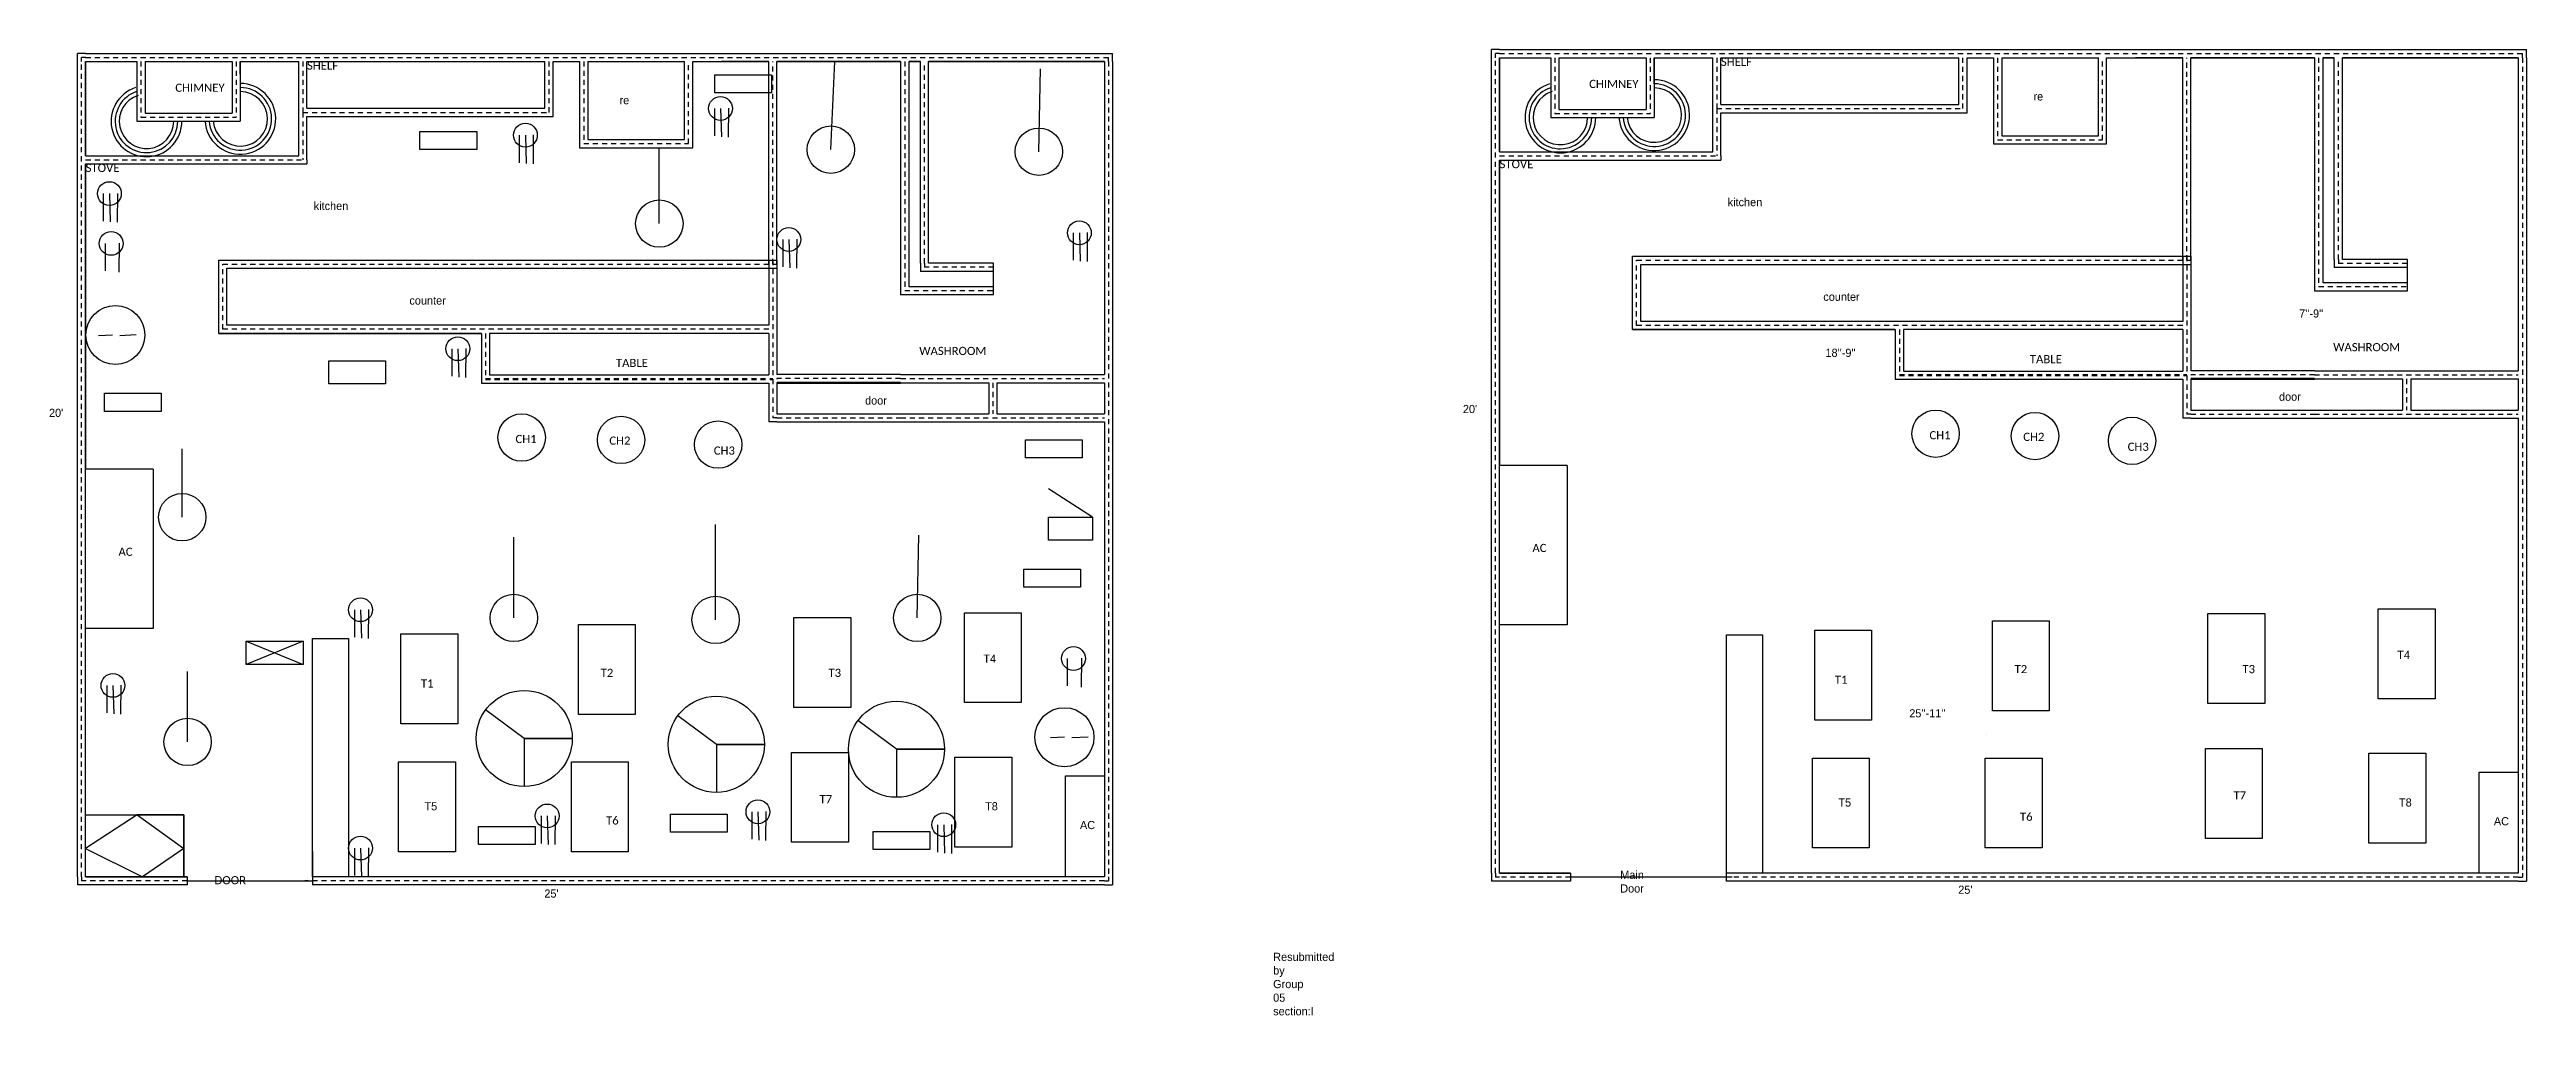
# Model space of a CAD drawing. Header units: inches. Extents: x 30.1 to 90.8, y 15.2 to 38.9.
import ezdxf

# ---------------------------------------------------------------- set-up
doc = ezdxf.new("R2010")
doc.units = ezdxf.units.IN
doc.header["$MEASUREMENT"] = 0
doc.linetypes.add('HIDDEN2', pattern=[0.1875, 0.125, -0.0625])
doc.layers.add('Layer1', color=7, linetype='HIDDEN2')
doc.layers.add('Layer2', color=7, linetype='Continuous', lineweight=211)

# ---------------------------------------------------------------- blocks, each defined once
blk = doc.blocks.new('A$C6F304F49')
for p, q in [((-4.938, 7.21), (-6.331, 6.641)), ((-6.331, 7.21), (-4.938, 6.641))]:
    blk.add_line(p, q)
blk.add_lwpolyline([(-6.331, 7.21), (-4.938, 7.21), (-4.938, 6.641), (-6.331, 6.641)], close=True)
blk = doc.blocks.new('A$C78830B8E')
for p, q in [((0.142, 0.704), (0.142, 0.03)), ((0.292, 0.704), (0.314, 0.007)), ((0.486, 0.71), (0.479, 0))]:
    blk.add_line(p, q)
blk.add_circle((0.292, 0.704), 0.292)
blk = doc.blocks.new('A$C38AE49F3')
blk.add_lwpolyline([(3.729, 6.236), (5.122, 6.236), (5.122, 5.794), (3.729, 5.794)], close=True)

msp = doc.modelspace()

# ---------------------------------------------------------------- linework, layer by layer
for p, q in [((30.742, 38.606), (30.742, 38.806)), ((30.942, 38.806), (30.742, 38.806)), ((30.742, 18.606), (30.742, 38.606)), ((30.842, 38.606), (30.842, 38.706)), ((30.942, 38.706), (30.842, 38.706)), ((30.942, 38.806), (55.942, 38.806)), ((30.942, 38.606), (30.942, 36.296)), ((30.942, 38.606), (30.942, 36.296)), ((30.942, 38.606), (32.199, 38.606)), ((30.942, 38.606), (32.199, 38.606)), ((30.942, 36.296), (30.942, 38.606)), ((32.199, 38.606), (32.199, 37.14)), ((32.399, 38.606), (32.399, 37.34)), ((32.399, 38.606), (33.202, 38.606)), ((32.399, 38.606), (34.538, 38.606)), ((34.538, 38.606), (34.538, 37.34)), ((34.739, 37.967), (34.738, 38.606)), ((34.738, 38.606), (34.738, 37.14)), ((34.738, 38.606), (36.173, 38.606)), ((36.173, 36.296), (36.173, 38.606)), ((36.373, 37.458), (36.373, 38.606)), ((36.373, 38.606), (42.214, 38.606)), ((42.214, 37.458), (42.214, 38.606)), ((42.414, 37.258), (42.414, 38.606)), ((42.414, 38.606), (43.064, 38.606)), ((43.064, 38.606), (43.064, 36.491)), ((43.264, 38.606), (43.264, 36.691)), ((43.264, 38.606), (45.639, 38.606)), ((45.639, 36.691), (45.639, 38.606)), ((45.839, 36.491), (45.839, 38.606)), ((45.839, 38.606), (47.706, 38.606)), ((46.547, 38.606), (47.706, 38.606)), ((47.706, 38.606), (46.547, 38.606)), ((47.197, 38.606), (47.706, 38.606)), ((47.706, 33.637), (47.706, 38.606)), ((47.906, 33.637), (47.906, 38.606)), ((47.906, 38.606), (48.732, 38.606)), ((47.906, 38.606), (47.965, 38.606)), ((47.906, 38.606), (50.942, 38.606)), ((50.942, 38.606), (47.906, 38.606)), ((49.229, 36.444), (49.323, 38.606)), ((49.323, 38.606), (49.972, 38.606)), ((50.942, 38.606), (50.942, 32.891)), ((51.142, 38.606), (51.142, 33.091)), ((51.142, 38.606), (51.426, 38.606)), ((51.426, 38.606), (51.142, 38.606)), ((51.426, 38.606), (51.142, 38.606)), ((51.426, 33.658), (51.426, 38.606)), ((55.942, 38.606), (51.626, 38.606)), ((55.942, 38.606), (51.626, 38.606)), ((51.626, 33.658), (51.626, 38.606)), ((51.626, 38.606), (55.942, 38.606)), ((54.333, 36.394), (54.371, 38.426)), ((55.942, 38.806), (56.142, 38.806)), ((55.942, 38.706), (56.042, 38.706)), ((55.942, 38.606), (55.942, 38.606)), ((55.942, 38.606), (55.942, 30.926)), ((56.042, 38.606), (56.042, 38.706)), ((56.142, 38.606), (56.142, 38.806)), ((56.142, 38.606), (56.142, 18.606)), ((65.438, 38.699), (65.438, 38.899)), ((65.638, 38.899), (65.438, 38.899)), ((65.438, 18.699), (65.438, 38.699)), ((65.538, 38.699), (65.538, 38.799)), ((65.638, 38.799), (65.538, 38.799)), ((65.638, 38.899), (90.638, 38.899)), ((65.638, 38.699), (66.895, 38.699)), ((65.638, 36.389), (65.638, 38.699)), ((65.638, 38.699), (65.638, 36.389)), ((65.638, 38.699), (65.638, 36.389)), ((65.638, 38.699), (66.895, 38.699)), ((66.895, 38.699), (66.895, 37.233)), ((67.095, 38.699), (69.234, 38.699)), ((67.095, 38.699), (67.095, 37.433)), ((67.095, 38.699), (67.899, 38.699)), ((69.234, 38.699), (69.234, 37.433)), ((69.434, 38.699), (70.869, 38.699)), ((69.435, 38.06), (69.434, 38.699)), ((69.434, 38.699), (69.434, 37.233)), ((70.869, 36.389), (70.869, 38.699)), ((71.069, 38.699), (76.91, 38.699)), ((71.069, 37.551), (71.069, 38.699)), ((76.91, 37.551), (76.91, 38.699)), ((77.11, 38.699), (77.76, 38.699)), ((77.11, 37.351), (77.11, 38.699)), ((77.76, 38.699), (77.76, 36.584)), ((77.96, 38.699), (80.335, 38.699)), ((77.96, 38.699), (77.96, 36.784)), ((80.335, 36.784), (80.335, 38.699)), ((80.535, 38.699), (82.402, 38.699)), ((80.535, 36.584), (80.535, 38.699)), ((82.402, 38.699), (81.244, 38.699)), ((81.244, 38.699), (82.402, 38.699)), ((81.893, 38.699), (82.402, 38.699)), ((82.402, 33.73), (82.402, 38.699)), ((82.602, 38.699), (85.638, 38.699)), ((85.638, 38.699), (82.602, 38.699)), ((82.602, 38.699), (82.661, 38.699)), ((82.602, 38.699), (83.428, 38.699)), ((82.602, 33.73), (82.602, 38.699)), ((84.019, 38.699), (84.668, 38.699)), ((85.638, 38.699), (85.638, 32.984)), ((85.838, 38.699), (86.122, 38.699)), ((86.122, 38.699), (85.838, 38.699)), ((86.122, 38.699), (85.838, 38.699)), ((85.838, 38.699), (85.838, 33.184)), ((86.122, 33.751), (86.122, 38.699)), ((86.322, 38.699), (90.638, 38.699)), ((90.638, 38.699), (86.322, 38.699)), ((90.638, 38.699), (86.322, 38.699)), ((86.322, 33.751), (86.322, 38.699)), ((90.638, 38.899), (90.838, 38.899)), ((90.638, 38.799), (90.738, 38.799)), ((90.638, 38.699), (90.638, 31.019)), ((90.638, 38.699), (90.638, 38.699)), ((90.738, 38.699), (90.738, 38.799)), ((90.838, 38.699), (90.838, 38.899)), ((90.838, 38.699), (90.838, 18.699)), ((32.199, 37.14), (34.738, 37.14)), ((32.399, 37.34), (34.538, 37.34)), ((36.373, 37.458), (42.214, 37.458)), ((36.373, 37.258), (42.414, 37.258)), ((36.373, 36.196), (36.373, 37.258)), ((46.371, 37.455), (46.371, 36.78)), ((46.52, 37.455), (46.543, 36.758)), ((46.715, 37.46), (46.707, 36.75)), ((66.895, 37.233), (69.434, 37.233)), ((67.095, 37.433), (69.234, 37.433)), ((71.069, 37.551), (76.91, 37.551)), ((71.069, 36.289), (71.069, 37.351)), ((71.069, 37.351), (77.11, 37.351)), ((41.584, 36.799), (41.584, 36.124)), ((41.733, 36.799), (41.756, 36.102)), ((41.928, 36.804), (41.921, 36.094)), ((43.064, 36.491), (45.839, 36.491)), ((43.264, 36.691), (45.639, 36.691)), ((45.02, 34.629), (45.02, 36.491)), ((77.76, 36.584), (80.535, 36.584)), ((77.96, 36.784), (80.335, 36.784)), ((30.942, 36.296), (36.173, 36.296)), ((30.942, 18.606), (30.942, 36.096)), ((30.942, 36.096), (36.273, 36.096)), ((30.942, 36.096), (30.942, 28.606)), ((36.273, 36.096), (36.373, 36.096)), ((36.373, 36.196), (36.373, 36.096)), ((65.638, 36.389), (70.869, 36.389)), ((65.638, 18.699), (65.638, 36.189)), ((65.638, 36.189), (65.638, 28.699)), ((65.638, 36.189), (70.969, 36.189)), ((70.969, 36.189), (71.069, 36.189)), ((71.069, 36.289), (71.069, 36.189)), ((31.376, 35.366), (31.376, 34.692)), ((31.525, 35.366), (31.548, 34.67)), ((31.72, 35.372), (31.712, 34.662)), ((31.418, 34.144), (31.418, 33.469)), ((31.762, 34.149), (31.755, 33.439)), ((48.048, 34.241), (48.048, 33.567)), ((48.197, 34.241), (48.22, 33.544)), ((48.392, 34.247), (48.384, 33.537)), ((55.178, 34.405), (55.178, 33.73)), ((55.327, 34.405), (55.35, 33.708)), ((55.522, 34.411), (55.515, 33.701)), ((34.207, 31.937), (34.207, 33.737)), ((34.207, 33.737), (47.906, 33.737)), ((34.207, 33.737), (47.906, 33.737)), ((34.407, 32.137), (34.407, 33.537)), ((34.407, 33.537), (47.906, 33.537)), ((47.706, 33.737), (47.706, 32.137)), ((47.906, 33.737), (47.906, 31.937)), ((47.906, 33.537), (47.906, 33.537)), ((51.426, 33.658), (51.426, 33.458)), ((51.626, 33.458), (51.426, 33.458)), ((51.526, 33.658), (51.526, 33.558)), ((51.626, 33.558), (51.526, 33.558)), ((53.22, 33.658), (51.626, 33.658)), ((53.22, 33.458), (51.626, 33.458)), ((53.22, 32.891), (53.22, 33.658)), ((68.903, 32.03), (68.903, 33.83)), ((68.903, 33.83), (82.602, 33.83)), ((68.903, 33.83), (82.602, 33.83)), ((69.103, 32.23), (69.103, 33.63)), ((69.103, 33.63), (82.602, 33.63)), ((82.402, 33.83), (82.402, 32.23)), ((82.602, 33.83), (82.602, 32.03)), ((82.602, 33.63), (82.602, 33.63)), ((86.122, 33.751), (86.122, 33.551)), ((86.322, 33.551), (86.122, 33.551)), ((86.222, 33.751), (86.222, 33.651)), ((86.322, 33.651), (86.222, 33.651)), ((87.916, 33.751), (86.322, 33.751)), ((87.916, 33.551), (86.322, 33.551)), ((87.916, 32.984), (87.916, 33.751)), ((50.942, 32.891), (53.22, 32.891)), ((51.142, 33.091), (53.22, 33.091)), ((85.638, 32.984), (87.916, 32.984)), ((85.838, 33.184), (87.916, 33.184)), ((82.402, 32.23), (69.103, 32.23)), ((31.6, 31.897), (31.26, 31.88)), ((31.784, 31.888), (32.185, 31.906)), ((34.207, 31.937), (40.654, 31.937)), ((40.654, 31.937), (34.207, 31.937)), ((47.706, 32.137), (34.407, 32.137)), ((40.654, 31.937), (40.654, 30.717)), ((40.854, 31.937), (40.854, 30.917)), ((47.706, 31.937), (40.854, 31.937)), ((47.706, 31.937), (47.706, 30.917)), ((47.906, 31.937), (47.906, 30.926)), ((47.906, 31.937), (47.906, 30.926)), ((75.35, 32.03), (68.903, 32.03)), ((68.903, 32.03), (75.35, 32.03)), ((75.35, 32.03), (75.35, 30.811)), ((82.402, 32.03), (75.55, 32.03)), ((75.55, 32.03), (75.55, 31.011)), ((82.402, 32.03), (82.402, 31.011)), ((82.602, 32.03), (82.602, 31.019)), ((82.602, 32.03), (82.602, 31.019)), ((39.927, 31.561), (39.927, 30.887)), ((40.076, 31.561), (40.099, 30.864)), ((40.271, 31.567), (40.263, 30.857)), ((75.55, 31.011), (82.402, 31.011)), ((85.638, 31.019), (82.602, 31.019)), ((85.638, 31.019), (90.638, 31.019)), ((85.638, 31.019), (88.388, 31.019)), ((40.654, 30.717), (47.706, 30.717)), ((40.854, 30.917), (47.706, 30.917)), ((47.706, 30.717), (47.706, 29.763)), ((50.942, 30.926), (47.906, 30.926)), ((47.906, 30.826), (47.906, 30.817)), ((47.906, 30.826), (47.906, 30.817)), ((50.942, 30.726), (47.906, 30.726)), ((50.942, 30.726), (47.906, 30.726)), ((47.906, 30.726), (47.906, 29.963)), ((47.906, 30.726), (47.906, 29.963)), ((50.942, 30.926), (53.692, 30.926)), ((50.942, 30.926), (55.942, 30.926)), ((50.942, 30.726), (53.102, 30.726)), ((50.942, 30.726), (53.102, 30.726)), ((53.102, 30.726), (53.102, 29.963)), ((53.302, 30.726), (53.302, 29.963)), ((53.302, 30.726), (53.692, 30.726)), ((53.302, 30.726), (55.942, 30.726)), ((55.942, 30.726), (55.942, 29.963)), ((75.35, 30.811), (82.402, 30.811)), ((82.402, 30.811), (82.402, 29.856)), ((82.602, 30.919), (82.602, 30.911)), ((82.602, 30.919), (82.602, 30.911)), ((85.638, 30.819), (82.602, 30.819)), ((85.638, 30.819), (82.602, 30.819)), ((82.602, 30.819), (82.602, 30.056)), ((82.602, 30.819), (82.602, 30.056)), ((85.638, 30.819), (87.798, 30.819)), ((85.638, 30.819), (87.798, 30.819)), ((87.798, 30.819), (87.798, 30.056)), ((87.998, 30.819), (90.638, 30.819)), ((87.998, 30.819), (88.388, 30.819)), ((87.998, 30.819), (87.998, 30.056)), ((90.638, 30.819), (90.638, 30.056)), ((47.906, 29.963), (50.942, 29.963)), ((50.942, 29.963), (53.102, 29.963)), ((53.302, 29.963), (55.942, 29.963)), ((82.602, 29.856), (82.402, 29.856)), ((82.602, 30.056), (85.638, 30.056)), ((82.602, 29.856), (85.638, 29.856)), ((85.638, 30.056), (87.798, 30.056)), ((85.638, 29.856), (90.638, 29.856)), ((85.638, 29.856), (90.638, 29.856)), ((85.638, 29.856), (90.638, 29.856)), ((87.998, 30.056), (90.638, 30.056)), ((90.638, 29.856), (90.638, 18.699)), ((47.906, 29.763), (47.706, 29.763)), ((47.906, 29.763), (50.942, 29.763)), ((50.942, 29.763), (55.942, 29.763)), ((50.942, 29.763), (55.942, 29.763)), ((50.942, 29.763), (55.942, 29.763)), ((55.942, 29.763), (55.942, 18.606)), ((32.6, 28.606), (30.942, 28.606)), ((32.6, 28.606), (32.6, 24.694)), ((33.312, 27.428), (33.312, 29.107)), ((67.296, 28.699), (65.638, 28.699)), ((67.296, 28.699), (67.296, 24.787)), ((55.65, 27.431), (54.574, 28.127)), ((54.574, 27.431), (55.65, 27.431)), ((41.45, 24.956), (41.45, 26.938)), ((46.4, 24.909), (46.4, 27.249)), ((51.35, 24.956), (51.388, 26.989)), ((37.537, 25.157), (37.537, 24.482)), ((37.687, 25.157), (37.709, 24.46)), ((37.881, 25.162), (37.874, 24.452)), ((48.324, 24.969), (49.718, 24.969)), ((48.324, 22.763), (48.324, 24.969)), ((49.718, 24.969), (49.718, 22.763)), ((52.507, 25.085), (53.901, 25.085)), ((52.507, 22.879), (52.507, 25.085)), ((53.901, 25.085), (53.901, 22.879)), ((83.02, 25.062), (84.414, 25.062)), ((83.02, 22.856), (83.02, 25.062)), ((84.414, 25.062), (84.414, 22.856)), ((87.203, 25.178), (88.598, 25.178)), ((87.203, 22.972), (87.203, 25.178)), ((88.598, 25.178), (88.598, 22.972)), ((32.6, 24.694), (30.942, 24.694)), ((36.509, 18.606), (36.509, 24.452)), ((36.509, 24.452), (37.395, 24.452)), ((37.395, 24.452), (37.395, 18.606)), ((38.679, 24.563), (40.073, 24.563)), ((38.679, 22.356), (38.679, 24.563)), ((40.073, 24.563), (40.073, 22.356)), ((43.037, 24.795), (44.431, 24.795)), ((43.037, 22.588), (43.037, 24.795)), ((44.431, 24.795), (44.431, 22.588)), ((67.296, 24.787), (65.638, 24.787)), ((71.206, 18.699), (71.206, 24.545)), ((71.206, 24.545), (72.091, 24.545)), ((72.091, 24.545), (72.091, 18.699)), ((73.375, 24.656), (74.769, 24.656)), ((73.375, 22.449), (73.375, 24.656)), ((74.769, 24.656), (74.769, 22.449)), ((77.733, 24.888), (79.127, 24.888)), ((77.733, 22.681), (77.733, 24.888)), ((79.127, 24.888), (79.127, 22.681)), ((55.032, 23.961), (55.032, 23.287)), ((55.376, 23.967), (55.369, 23.257)), ((31.464, 23.301), (31.464, 22.626)), ((31.613, 23.301), (31.636, 22.604)), ((31.808, 23.306), (31.8, 22.596)), ((33.445, 21.915), (33.445, 23.64)), ((41.705, 21.999), (40.758, 22.703)), ((44.431, 22.588), (43.037, 22.588)), ((46.419, 21.855), (45.472, 22.558)), ((49.718, 22.763), (48.324, 22.763)), ((53.901, 22.879), (52.507, 22.879)), ((79.127, 22.681), (77.733, 22.681)), ((84.414, 22.856), (83.02, 22.856)), ((88.598, 22.972), (87.203, 22.972)), ((40.073, 22.356), (38.679, 22.356)), ((41.705, 21.999), (41.705, 20.819)), ((41.705, 21.999), (41.705, 21.999)), ((41.705, 21.999), (42.884, 21.999)), ((42.884, 21.999), (41.705, 21.999)), ((41.705, 21.999), (41.705, 21.999)), ((42.884, 21.999), (42.884, 21.999)), ((50.84, 21.735), (49.893, 22.439)), ((54.962, 22.031), (54.621, 22.013)), ((55.145, 22.022), (55.547, 22.039)), ((74.769, 22.449), (73.375, 22.449)), ((77.58, 22.092), (77.58, 22.092)), ((38.621, 21.427), (40.015, 21.427)), ((38.621, 19.221), (38.621, 21.427)), ((40.015, 21.427), (40.015, 19.221)), ((42.862, 21.427), (44.257, 21.427)), ((42.862, 19.221), (42.862, 21.427)), ((44.257, 21.427), (44.257, 19.221)), ((46.419, 21.855), (46.419, 20.675)), ((46.419, 21.855), (46.419, 21.855)), ((46.419, 21.855), (47.598, 21.855)), ((47.598, 21.855), (46.419, 21.855)), ((46.419, 21.855), (46.419, 21.855)), ((47.598, 21.855), (47.598, 21.855)), ((48.266, 21.659), (49.66, 21.659)), ((48.266, 19.453), (48.266, 21.659)), ((49.66, 21.659), (49.66, 19.453)), ((50.84, 21.735), (50.84, 20.556)), ((50.84, 21.735), (50.84, 21.735)), ((50.84, 21.735), (52.019, 21.735)), ((52.019, 21.735), (50.84, 21.735)), ((50.84, 21.735), (50.84, 21.735)), ((52.019, 21.735), (52.019, 21.735)), ((52.275, 21.543), (53.669, 21.543)), ((52.275, 19.337), (52.275, 21.543)), ((53.669, 21.543), (53.669, 19.337)), ((73.317, 21.52), (74.711, 21.52)), ((73.317, 19.314), (73.317, 21.52)), ((74.711, 21.52), (74.711, 19.314)), ((77.558, 21.52), (78.953, 21.52)), ((77.558, 19.314), (77.558, 21.52)), ((78.953, 21.52), (78.953, 19.314)), ((82.962, 21.752), (84.356, 21.752)), ((82.962, 19.546), (82.962, 21.752)), ((84.356, 21.752), (84.356, 19.546)), ((86.971, 21.636), (88.365, 21.636)), ((86.971, 19.43), (86.971, 21.636)), ((88.365, 21.636), (88.365, 19.43)), ((32.208, 20.124), (30.942, 19.302)), ((33.348, 20.124), (32.208, 20.124)), ((33.348, 20.124), (32.208, 20.124)), ((32.208, 20.124), (33.348, 19.302)), ((33.348, 18.606), (33.348, 20.124)), ((47.291, 20.201), (47.291, 19.527)), ((47.44, 20.201), (47.463, 19.505)), ((47.635, 20.207), (47.628, 19.497)), ((49.66, 19.453), (48.266, 19.453)), ((51.849, 19.885), (51.849, 19.211)), ((51.999, 19.885), (52.021, 19.189)), ((52.193, 19.891), (52.186, 19.181)), ((84.356, 19.546), (82.962, 19.546)), ((30.942, 19.302), (32.335, 18.606)), ((33.348, 19.302), (32.335, 18.606)), ((33.348, 18.606), (33.348, 19.302)), ((36.508, 19.223), (36.508, 18.406)), ((37.537, 19.311), (37.537, 18.636)), ((37.687, 19.311), (37.709, 18.614)), ((37.881, 19.316), (37.874, 18.606)), ((40.015, 19.221), (38.621, 19.221)), ((44.257, 19.221), (42.862, 19.221)), ((53.669, 19.337), (52.275, 19.337)), ((74.711, 19.314), (73.317, 19.314)), ((78.953, 19.314), (77.558, 19.314)), ((88.365, 19.43), (86.971, 19.43)), ((30.742, 18.606), (30.742, 18.406)), ((30.942, 18.406), (30.742, 18.406)), ((30.842, 18.606), (30.841, 18.506)), ((30.942, 18.606), (33.433, 18.606)), ((33.433, 18.606), (30.942, 18.606)), ((33.431, 18.406), (30.942, 18.406)), ((32.335, 18.606), (33.348, 18.606)), ((33.348, 18.606), (32.335, 18.606)), ((32.335, 18.606), (33.348, 18.606)), ((33.433, 18.606), (33.348, 18.606)), ((33.427, 18.511), (36.497, 18.511)), ((33.433, 18.606), (33.431, 18.406)), ((55.942, 18.406), (36.508, 18.406)), ((55.942, 18.606), (36.509, 18.606)), ((36.509, 18.606), (36.509, 18.606)), ((55.942, 18.506), (56.042, 18.506)), ((55.942, 18.406), (56.142, 18.406)), ((56.042, 18.606), (56.042, 18.506)), ((56.142, 18.606), (56.142, 18.406)), ((65.438, 18.699), (65.438, 18.499)), ((65.638, 18.499), (65.438, 18.499)), ((65.538, 18.699), (65.537, 18.599)), ((65.638, 18.699), (67.383, 18.699)), ((67.383, 18.699), (65.638, 18.699)), ((67.383, 18.499), (65.638, 18.499)), ((67.031, 18.699), (67.383, 18.699)), ((67.383, 18.699), (67.031, 18.699)), ((67.031, 18.699), (67.383, 18.699)), ((67.363, 18.602), (71.343, 18.602)), ((67.383, 18.699), (67.383, 18.499)), ((71.201, 18.75), (71.201, 18.499)), ((90.638, 18.699), (71.201, 18.699)), ((71.206, 18.699), (71.201, 18.699)), ((71.201, 18.699), (71.206, 18.699)), ((90.638, 18.499), (71.201, 18.499)), ((71.206, 18.699), (71.206, 18.699)), ((90.638, 18.599), (90.738, 18.599)), ((90.638, 18.499), (90.838, 18.499)), ((90.738, 18.699), (90.738, 18.599)), ((90.838, 18.699), (90.838, 18.499))]:
    msp.add_line(p, q)
for points in [[(46.382, 38.277), (47.775, 38.277), (47.775, 37.834), (46.382, 37.834)], [(36.908, 31.267), (38.301, 31.267), (38.301, 30.697), (36.908, 30.697)], [(31.402, 30.467), (32.795, 30.467), (32.795, 30.024), (31.402, 30.024)], [(54.004, 29.328), (55.397, 29.328), (55.397, 28.886), (54.004, 28.886)], [(54.574, 27.431), (55.65, 27.431), (55.65, 26.862), (54.574, 26.862)], [(53.966, 26.155), (55.358, 26.155), (55.358, 25.712), (53.966, 25.712)], [(55.942, 18.606), (54.985, 18.606), (54.985, 21.083), (55.942, 21.083)], [(90.638, 18.699), (89.681, 18.699), (89.681, 21.176), (90.638, 21.176)], [(30.942, 20.124), (33.348, 20.124), (33.348, 18.606), (30.942, 18.606)], [(45.291, 20.142), (46.683, 20.142), (46.683, 19.699), (45.291, 19.699)], [(40.583, 19.838), (41.976, 19.838), (41.976, 19.395), (40.583, 19.395)], [(50.269, 19.715), (51.661, 19.715), (51.661, 19.272), (50.269, 19.272)]]:
    msp.add_lwpolyline(points, close=True)
for centre, radius in [((46.52, 37.455), 0.292), ((41.733, 36.799), 0.292), ((49.229, 36.444), 0.581), ((54.333, 36.394), 0.581), ((31.525, 35.366), 0.292), ((45.02, 34.629), 0.581), ((55.327, 34.405), 0.292), ((31.567, 34.144), 0.292), ((48.197, 34.241), 0.292), ((31.673, 31.897), 0.724), ((40.076, 31.561), 0.292), ((41.642, 29.382), 0.581), ((44.082, 29.324), 0.581), ((46.464, 29.208), 0.581), ((76.338, 29.475), 0.581), ((78.778, 29.417), 0.581), ((81.161, 29.301), 0.581), ((33.312, 27.428), 0.581), ((41.45, 24.956), 0.581), ((51.35, 24.956), 0.581), ((37.687, 25.157), 0.292), ((46.4, 24.909), 0.581), ((55.182, 23.961), 0.292), ((31.613, 23.301), 0.292), ((41.705, 21.999), 1.179), ((33.445, 21.915), 0.581), ((46.419, 21.855), 1.179), ((50.84, 21.735), 1.179), ((54.962, 22.031), 0.724), ((47.44, 20.201), 0.292), ((51.999, 19.885), 0.292), ((37.687, 19.311), 0.292)]:
    msp.add_circle(centre, radius)
for centre, radius, start, end in [((32.435, 37.14), 0.868, 107.92022, 0), ((32.435, 37.14), 0.768, 107.92022, 0), ((32.435, 37.14), 0.668, 107.92022, 0), ((34.738, 37.199), 0.868, 183.93089, 90), ((34.738, 37.199), 0.868, 183.93089, 90), ((34.738, 37.199), 0.768, 184.44395, 90), ((34.738, 37.199), 0.668, 185.11125, 90), ((67.131, 37.233), 0.868, 107.92022, 0), ((67.131, 37.233), 0.768, 107.92022, 0), ((67.131, 37.233), 0.668, 107.92022, 0), ((69.434, 37.292), 0.868, 183.93089, 90), ((69.434, 37.292), 0.868, 183.93089, 90), ((69.434, 37.292), 0.768, 184.44395, 90), ((69.434, 37.292), 0.668, 185.11125, 90)]:
    msp.add_arc(centre, radius, start, end)
at = {"layer": 'Layer1'}
for p, q in [((30.842, 18.606), (30.842, 38.606)), ((30.942, 38.706), (55.942, 38.706)), ((32.299, 38.606), (32.299, 37.24)), ((34.638, 38.606), (34.638, 37.24)), ((36.273, 38.606), (36.273, 37.358)), ((42.314, 37.358), (42.314, 38.606)), ((43.164, 38.606), (43.164, 36.591)), ((45.739, 36.591), (45.739, 38.606)), ((47.806, 33.637), (47.806, 38.606)), ((51.042, 38.606), (51.042, 32.991)), ((51.526, 33.658), (51.526, 38.606)), ((56.042, 38.606), (56.042, 18.606)), ((65.538, 18.699), (65.538, 38.699)), ((65.638, 38.799), (90.638, 38.799)), ((66.995, 38.699), (66.995, 37.333)), ((69.334, 38.699), (69.334, 37.333)), ((70.969, 38.699), (70.969, 37.451)), ((77.01, 37.451), (77.01, 38.699)), ((77.86, 38.699), (77.86, 36.684)), ((80.435, 36.684), (80.435, 38.699)), ((82.502, 33.73), (82.502, 38.699)), ((85.738, 38.699), (85.738, 33.084)), ((86.222, 33.751), (86.222, 38.699)), ((90.738, 38.699), (90.738, 18.699)), ((32.299, 37.24), (34.638, 37.24)), ((36.273, 37.358), (42.314, 37.358)), ((36.273, 37.358), (36.273, 36.196)), ((66.995, 37.333), (69.334, 37.333)), ((70.969, 37.451), (77.01, 37.451)), ((70.969, 37.451), (70.969, 36.289)), ((43.164, 36.591), (45.739, 36.591)), ((77.86, 36.684), (80.435, 36.684)), ((30.942, 36.196), (36.273, 36.196)), ((65.638, 36.289), (70.969, 36.289)), ((34.307, 33.637), (47.906, 33.637)), ((34.307, 33.637), (47.906, 33.637)), ((34.307, 32.037), (34.307, 33.637)), ((47.806, 33.737), (47.806, 31.937)), ((53.22, 33.558), (51.626, 33.558)), ((69.003, 32.13), (69.003, 33.73)), ((69.003, 33.73), (82.602, 33.73)), ((69.003, 33.73), (82.602, 33.73)), ((82.502, 33.83), (82.502, 32.03)), ((87.916, 33.651), (86.322, 33.651)), ((51.042, 32.991), (53.22, 32.991)), ((85.738, 33.084), (87.916, 33.084)), ((47.706, 32.037), (34.307, 32.037)), ((40.754, 31.937), (40.754, 30.817)), ((47.806, 31.937), (47.806, 29.863)), ((82.402, 32.13), (69.003, 32.13)), ((75.45, 32.03), (75.45, 30.911)), ((82.502, 32.03), (82.502, 29.956)), ((50.942, 30.826), (47.906, 30.826)), ((50.942, 30.826), (55.942, 30.826)), ((50.942, 30.826), (53.692, 30.826)), ((53.202, 30.726), (53.202, 29.963)), ((85.638, 30.919), (82.602, 30.919)), ((85.638, 30.919), (90.638, 30.919)), ((85.638, 30.919), (88.388, 30.919)), ((87.898, 30.819), (87.898, 30.056)), ((47.906, 29.863), (47.806, 29.863)), ((47.906, 29.863), (50.942, 29.863)), ((50.942, 29.863), (55.942, 29.863)), ((82.602, 29.956), (82.502, 29.956)), ((82.602, 29.956), (85.638, 29.956)), ((85.638, 29.956), (90.638, 29.956)), ((30.942, 18.506), (30.841, 18.506)), ((33.432, 18.506), (30.942, 18.506)), ((49.681, 18.508), (36.323, 18.508)), ((55.938, 18.508), (49.681, 18.508)), ((65.638, 18.599), (65.537, 18.599)), ((67.383, 18.599), (65.638, 18.599)), ((68.541, 18.599), (68.358, 18.599)), ((90.638, 18.599), (71.201, 18.599))]:
    msp.add_line(p, q, dxfattribs=at)
at = {"layer": 'Layer1', "lineweight": 60}
for p, q in [((40.754, 30.817), (47.806, 30.817)), ((75.45, 30.911), (82.502, 30.911))]:
    msp.add_line(p, q, dxfattribs=at)
at = {"layer": 'Layer2'}
for p, q in [((50.942, 30.726), (47.906, 30.726)), ((85.638, 30.819), (82.602, 30.819))]:
    msp.add_line(p, q, dxfattribs=at)

# ---------------------------------------------------------------- block references
for name, p in [('A$C38AE49F3', (35.417, 30.653)), ('A$C6F304F49', (41.216, 17.176)), ('A$C78830B8E', (41.976, 19.395))]:
    msp.add_blockref(name, p)

# ---------------------------------------------------------------- texts
at = {"char_height": 0.2, "attachment_point": 1}
for s, insert in [('{\\fCalibri|b0|i0|c0|p34;SHELF}', (36.373, 38.606)), ('{\\fCalibri|b0|i0|c0|p34;SHELF}', (71.069, 38.699)), ('{\\fCalibri|b0|i0|c0|p34;CHIMNEY}', (33.142, 38.063)), ('{\\fCalibri|b0|i0|c0|p34;CHIMNEY}', (67.838, 38.156)), ('{\\fCalibri|b0|i0|c0|p34;STOVE}', (30.942, 36.096)), ('{\\fCalibri|b0|i0|c0|p34;STOVE}', (65.638, 36.189)), ("7''-9''", (85.26, 32.525)), ('{\\fCalibri|b0|i0|c0|p34;WASHROOM}', (51.398, 31.606)), ('{\\fCalibri|b0|i0|c0|p34;WASHROOM}', (86.094, 31.699)), ('door', (50.069, 30.39)), ('door', (84.765, 30.484)), ("20'", (30.043, 30.088)), ("20'", (64.739, 30.182)), ('{\\fCalibri|b0|i0|c0|p34;CH1}', (41.491, 29.446)), ('{\\fCalibri|b0|i0|c0|p34;CH1}', (76.187, 29.539)), ('{\\fCalibri|b0|i0|c0|p34;CH3}', (81.052, 29.255)), ('{\\fCalibri|b0|i0|c0|p34;CH3}', (46.356, 29.162)), ('{\\fCalibri|b0|i0|c0|p34;AC}', (66.444, 26.773)), ('{\\fCalibri|b0|i0|c0|p34;AC}', (31.748, 26.68)), ('{\\fCalibri|b0|i0|c0|p34;T2}', (43.58, 23.709)), ('{\\fCalibri|b0|i0|c0|p34;T3}', (49.171, 23.709)), ('T4', (52.971, 24.058)), ('{\\fCalibri|b0|i0|c0|p34;T2}', (78.277, 23.802)), ('{\\fCalibri|b0|i0|c0|p34;T3}', (83.867, 23.802)), ('T4', (87.667, 24.151)), ('{\\fCalibri|b0|i0|c0|p34;T1}', (39.169, 23.448)), ('{\\fCalibri|b0|i0|c0|p34;T1}', (73.865, 23.541)), ('{\\fCalibri|b0|i0|c0|p34;T7}', (83.649, 20.705)), ('T5', (39.257, 20.437)), ('{\\fCalibri|b0|i0|c0|p34;T6}', (43.712, 20.088)), ('{\\fCalibri|b0|i0|c0|p34;T7}', (48.952, 20.612)), ('T8', (53.014, 20.437)), ('T5', (73.953, 20.53)), ('{\\fCalibri|b0|i0|c0|p34;T6}', (78.408, 20.181)), ('T8', (87.71, 20.53)), ('{\\fCalibri|b0|i0|c0|p34;DOOR}', (34.104, 18.623)), ("25'", (42.199, 18.296)), ("25'", (76.895, 18.389))]:
    msp.add_mtext(s, dxfattribs=dict(at, insert=insert))
for s, insert, width in [('re', (44.044, 37.758), 0.2974), ('re', (78.74, 37.851), 0.2974), ('kitchen', (71.237, 35.257), 0.21926), ('kitchen', (36.54, 35.164), 0.21926), ('counter', (38.887, 32.843), 0.10963), ('counter', (73.583, 32.936), 0.10963), ('{\\fCalibri|b0|i0|c0|p34;TABLE}', (43.955, 31.312), 0.21084), ("18''-9''", (73.636, 31.56), 0.1102), ('{\\fCalibri|b0|i0|c0|p34;TABLE}', (78.651, 31.405), 0.21084), ('{\\fCalibri|b0|i0|c0|p34;CH2}', (43.793, 29.406), 0.0122), ('{\\fCalibri|b0|i0|c0|p34;CH2}', (78.489, 29.499), 0.0122), ("\\pt0.2;25''-11''", (75.692, 22.717), 0.36503), ('AC', (90.038, 20.069), 0.31942), ('AC', (55.342, 19.976), 0.31942), ('Main Door', (68.6, 18.753), 0.02508), ('Resubmitted by\\PGroup 05\\Psection:I', (60.083, 16.742), 0.96448)]:
    msp.add_mtext(s, dxfattribs=dict(at, insert=insert, width=width))

doc.saveas('drawing.dxf')
